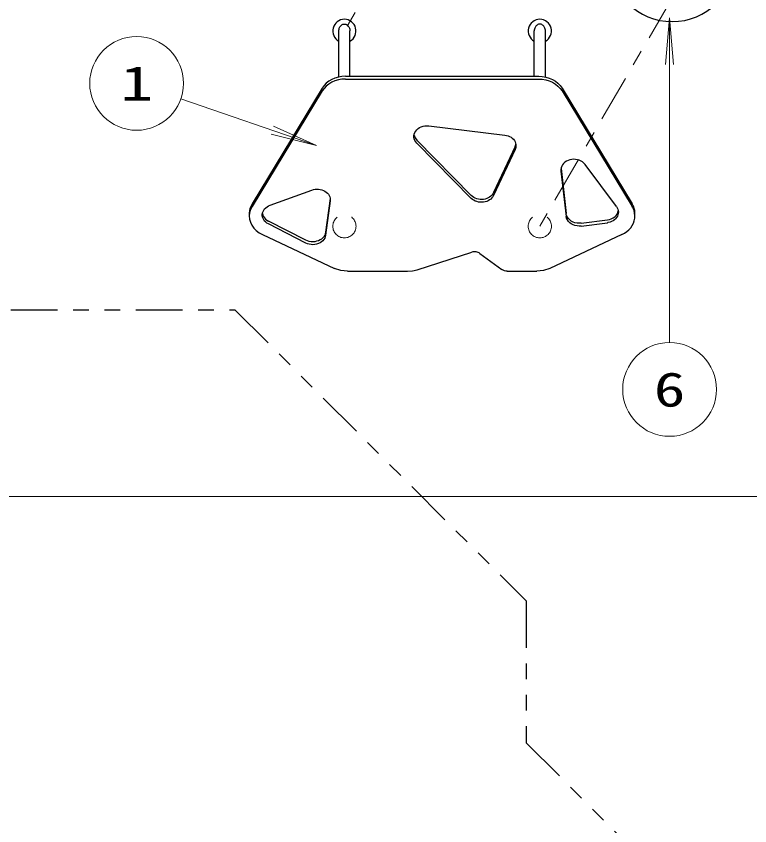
# Model space of a CAD drawing. Units: millimetres on the paper. Extents: x -385 to 0, y -594 to 267.
# Drawn here: x -308.3 to -261.4, y 87.1 to 138.8 of the extents above; entities that cross this region are included whole.
import ezdxf
from ezdxf.enums import TextEntityAlignment as Align

# ---------------------------------------------------------------- set-up
doc = ezdxf.new("R2010")
doc.units = ezdxf.units.MM
doc.linetypes.add('USER2', pattern=[6, 3, -1, 1, -1])
doc.linetypes.add('USER3', pattern=[8, 3, -1, 1, -1, 1, -1])
doc.layers.add('LY_1', color=7, linetype='Continuous', lineweight=25)
doc.styles.add('ＭＳ ゴシック', font='')
doc.styles.get('ＭＳ ゴシック').set_extended_font_data('MS Gothic')

msp = doc.modelspace()

# ---------------------------------------------------------------- linework, layer by layer
at = {"layer": 'LY_1', "linetype": 'USER2', "lineweight": 13}
for p, q in [((-272.576, 163.312), (-287.29, 137.908)), ((-260.288, 150.446), (-274.79, 125.408))]:
    msp.add_line(p, q, dxfattribs=at)
at = {"layer": 'LY_1', "lineweight": 13}
for p, q in [((-266.49, 138.743), (-266.752, 135.754)), ((-266.49, 138.743), (-266.229, 135.754)), ((-266.49, 117.969), (-266.49, 138.743)), ((-297.744, 133.572), (-289.075, 130.581)), ((-289.075, 130.581), (-291.815, 131.803)), ((-289.075, 130.581), (-291.985, 131.308)), ((-246.436, 108.119), (-343.517, 108.119)), ((-246.436, 108.119), (-343.517, 108.119))]:
    msp.add_line(p, q, dxfattribs=at)
at = {"layer": 'LY_1'}
for p, q in [((-287.646, 134.96), (-287.646, 137.908)), ((-286.934, 135.006), (-286.934, 137.908)), ((-275.146, 135.006), (-275.146, 137.908)), ((-274.434, 134.96), (-274.434, 137.908)), ((-287.219, 135.006), (-274.861, 135.006)), ((-287.219, 134.824), (-274.861, 134.824)), ((-288.712, 134.248), (-293.199, 126.849)), ((-273.369, 134.248), (-268.881, 126.849)), ((-288.712, 134.066), (-293.199, 126.667)), ((-273.369, 134.066), (-268.881, 126.667)), ((-281.886, 131.832), (-277.029, 131.244)), ((-279.176, 127.376), (-282.656, 130.909)), ((-279.176, 127.194), (-282.656, 130.728)), ((-276.373, 130.506), (-277.749, 127.561)), ((-276.373, 130.325), (-277.749, 127.379)), ((-273.434, 129.098), (-273.096, 126.215)), ((-269.886, 126.667), (-271.896, 129.365)), ((-273.437, 128.944), (-273.096, 126.034)), ((-292.047, 126.758), (-289.363, 127.727)), ((-288.201, 127.192), (-288.49, 125.021)), ((-288.199, 127.028), (-288.49, 124.84)), ((-293.374, 126.241), (-293.374, 126.06)), ((-268.707, 126.06), (-268.707, 126.241)), ((-289.759, 124.516), (-292.151, 125.735)), ((-289.759, 124.334), (-292.151, 125.554)), ((-272.139, 125.606), (-270.47, 125.818)), ((-272.139, 125.424), (-270.47, 125.637)), ((-292.534, 124.874), (-287.924, 122.717)), ((-269.547, 124.874), (-274.156, 122.717)), ((-282.64, 122.63), (-279.135, 123.747)), ((-278.621, 123.671), (-277.21, 122.641)), ((-287.098, 122.537), (-283.244, 122.537)), ((-276.878, 122.537), (-274.983, 122.537))]:
    msp.add_line(p, q, dxfattribs=at)
at = {"layer": 'LY_1', "linetype": 'USER3'}
msp.add_lwpolyline([(-183.367, 145.111), (-183.367, 207.513), (-205.219, 229.366), (-249.932, 229.366), (-272.426, 206.872), (-316.637, 206.872), (-334.21, 189.298), (-334.21, 137.643), (-316.637, 120.069), (-294.296, 120.069), (-275.662, 101.435), (-275.662, 92.359), (-258.089, 74.786), (-217.063, 74.786), (-199.489, 92.359), (-199.489, 128.988)], close=True, dxfattribs=at)
at = {"layer": 'LY_1'}
for points in [[(-287.646, 137.908), (-287.643, 137.965), (-287.634, 138.021), (-287.619, 138.074), (-287.598, 138.125), (-287.573, 138.173), (-287.542, 138.215), (-287.507, 138.253), (-287.468, 138.284), (-287.426, 138.309), (-287.382, 138.328), (-287.337, 138.339), (-287.29, 138.343), (-287.244, 138.339), (-287.198, 138.328), (-287.154, 138.309), (-287.112, 138.284), (-287.074, 138.253), (-287.039, 138.215), (-287.008, 138.173), (-286.982, 138.125), (-286.961, 138.074), (-286.946, 138.021), (-286.937, 137.965), (-286.934, 137.908)], [(-274.434, 137.908), (-274.437, 137.965), (-274.446, 138.021), (-274.461, 138.074), (-274.482, 138.125), (-274.508, 138.173), (-274.539, 138.215), (-274.574, 138.253), (-274.612, 138.284), (-274.654, 138.309), (-274.698, 138.328), (-274.744, 138.339), (-274.79, 138.343), (-274.837, 138.339), (-274.882, 138.328), (-274.926, 138.309), (-274.968, 138.284), (-275.007, 138.253), (-275.042, 138.215), (-275.073, 138.173), (-275.098, 138.125), (-275.119, 138.074), (-275.134, 138.021), (-275.143, 137.965), (-275.146, 137.908)], [(-287.219, 135.006), (-287.45, 134.993), (-287.676, 134.953), (-287.893, 134.889), (-288.097, 134.801), (-288.285, 134.69), (-288.452, 134.56), (-288.595, 134.411), (-288.712, 134.248)], [(-287.219, 134.824), (-287.45, 134.811), (-287.676, 134.772), (-287.893, 134.708), (-288.097, 134.619), (-288.285, 134.509), (-288.452, 134.378), (-288.595, 134.229), (-288.712, 134.066)], [(-274.861, 135.006), (-274.631, 134.993), (-274.405, 134.953), (-274.187, 134.889), (-273.983, 134.801), (-273.796, 134.69), (-273.629, 134.56), (-273.485, 134.411), (-273.369, 134.248)], [(-274.861, 134.824), (-274.631, 134.811), (-274.405, 134.772), (-274.187, 134.708), (-273.983, 134.619), (-273.796, 134.509), (-273.629, 134.378), (-273.485, 134.229), (-273.369, 134.066)], [(-282.656, 130.728), (-282.727, 130.812), (-282.782, 130.904), (-282.819, 131.001), (-282.839, 131.102), (-282.839, 131.204), (-282.821, 131.305), (-282.785, 131.403), (-282.731, 131.495), (-282.662, 131.58), (-282.577, 131.655), (-282.48, 131.719), (-282.372, 131.77), (-282.256, 131.808), (-282.135, 131.831), (-282.01, 131.839), (-281.886, 131.832)], [(-282.834, 131.247), (-282.773, 131.068), (-282.656, 130.909)], [(-277.029, 131.244), (-276.922, 131.225), (-276.818, 131.194), (-276.72, 131.153), (-276.63, 131.101), (-276.549, 131.04), (-276.478, 130.971), (-276.419, 130.895), (-276.373, 130.813), (-276.341, 130.727), (-276.322, 130.638), (-276.318, 130.548), (-276.329, 130.458), (-276.347, 130.391), (-276.373, 130.325)], [(-276.373, 130.506), (-276.344, 130.582), (-276.325, 130.659)], [(-271.896, 129.365), (-271.969, 129.448), (-272.056, 129.521), (-272.155, 129.582), (-272.264, 129.631), (-272.381, 129.666), (-272.503, 129.686), (-272.627, 129.692), (-272.751, 129.682), (-272.871, 129.657), (-272.986, 129.617), (-273.092, 129.564), (-273.188, 129.499), (-273.27, 129.423), (-273.338, 129.338), (-273.39, 129.245), (-273.424, 129.147), (-273.44, 129.046), (-273.437, 128.944)], [(-289.363, 127.727), (-289.261, 127.758), (-289.155, 127.777), (-289.046, 127.785), (-288.937, 127.781), (-288.83, 127.765), (-288.726, 127.739), (-288.627, 127.701), (-288.535, 127.653), (-288.451, 127.596), (-288.378, 127.53), (-288.315, 127.457), (-288.265, 127.378), (-288.227, 127.294), (-288.204, 127.206), (-288.194, 127.117), (-288.199, 127.028)], [(-277.749, 127.561), (-277.794, 127.479), (-277.853, 127.404), (-277.922, 127.335), (-278.002, 127.274), (-278.092, 127.223), (-278.188, 127.181), (-278.291, 127.15), (-278.397, 127.13), (-278.506, 127.122), (-278.615, 127.126), (-278.722, 127.141), (-278.827, 127.168), (-278.926, 127.205), (-279.018, 127.253), (-279.102, 127.31), (-279.176, 127.376)], [(-277.749, 127.379), (-277.794, 127.298), (-277.853, 127.222), (-277.922, 127.153), (-278.002, 127.093), (-278.092, 127.041), (-278.188, 126.999), (-278.291, 126.968), (-278.397, 126.949), (-278.506, 126.941), (-278.615, 126.944), (-278.722, 126.959), (-278.827, 126.986), (-278.926, 127.023), (-279.018, 127.071), (-279.102, 127.129), (-279.176, 127.194)], [(-293.199, 126.849), (-293.329, 126.553), (-293.374, 126.241)], [(-293.199, 126.667), (-293.294, 126.476), (-293.353, 126.275), (-293.373, 126.069), (-293.356, 125.864), (-293.301, 125.662), (-293.21, 125.47), (-293.084, 125.291), (-292.927, 125.13), (-292.742, 124.99), (-292.534, 124.874)], [(-292.151, 125.554), (-292.242, 125.608), (-292.324, 125.671), (-292.395, 125.744), (-292.453, 125.823), (-292.497, 125.908), (-292.527, 125.997), (-292.542, 126.089), (-292.542, 126.181), (-292.526, 126.273), (-292.496, 126.362), (-292.451, 126.447), (-292.392, 126.526), (-292.321, 126.598), (-292.239, 126.661), (-292.147, 126.715), (-292.047, 126.758)], [(-269.886, 126.667), (-269.834, 126.585), (-269.796, 126.498), (-269.773, 126.408), (-269.764, 126.317), (-269.771, 126.225), (-269.792, 126.134), (-269.829, 126.047), (-269.879, 125.965), (-269.942, 125.889), (-270.018, 125.821), (-270.103, 125.761), (-270.198, 125.712), (-270.3, 125.673), (-270.408, 125.646), (-270.439, 125.641), (-270.47, 125.637)], [(-270.47, 125.818), (-270.34, 125.844), (-270.216, 125.886), (-270.103, 125.943), (-270.002, 126.015), (-269.917, 126.099), (-269.849, 126.193), (-269.8, 126.295), (-269.771, 126.402)], [(-269.547, 124.874), (-269.38, 124.963), (-269.228, 125.068), (-269.092, 125.186), (-268.975, 125.318), (-268.877, 125.459), (-268.8, 125.609), (-268.746, 125.766), (-268.715, 125.927), (-268.707, 126.089), (-268.723, 126.251), (-268.763, 126.411), (-268.825, 126.565), (-268.852, 126.617), (-268.881, 126.667)], [(-268.711, 126.15), (-268.708, 126.286), (-268.721, 126.421), (-268.751, 126.554), (-268.797, 126.684), (-268.836, 126.767), (-268.881, 126.849)], [(-292.536, 126.224), (-292.511, 126.126), (-292.469, 126.032), (-292.41, 125.944), (-292.337, 125.864), (-292.25, 125.794), (-292.151, 125.735)], [(-272.139, 125.606), (-272.274, 125.598), (-272.409, 125.608), (-272.541, 125.636), (-272.665, 125.681), (-272.778, 125.742), (-272.878, 125.817), (-272.962, 125.904), (-273.027, 126.001), (-273.073, 126.106), (-273.096, 126.215)], [(-272.139, 125.424), (-272.274, 125.416), (-272.409, 125.426), (-272.541, 125.454), (-272.665, 125.499), (-272.778, 125.56), (-272.878, 125.635), (-272.962, 125.722), (-273.027, 125.82), (-273.073, 125.924), (-273.096, 126.034)], [(-288.49, 125.021), (-288.512, 124.924), (-288.55, 124.831), (-288.605, 124.743), (-288.674, 124.663), (-288.756, 124.592), (-288.85, 124.531), (-288.954, 124.481), (-289.066, 124.445), (-289.182, 124.422), (-289.302, 124.413), (-289.422, 124.418), (-289.54, 124.437), (-289.653, 124.47), (-289.759, 124.516)], [(-288.49, 124.84), (-288.512, 124.743), (-288.55, 124.65), (-288.605, 124.562), (-288.674, 124.481), (-288.756, 124.41), (-288.85, 124.349), (-288.954, 124.3), (-289.066, 124.263), (-289.182, 124.24), (-289.302, 124.231), (-289.422, 124.236), (-289.54, 124.255), (-289.653, 124.288), (-289.759, 124.334)], [(-278.621, 123.671), (-278.675, 123.706), (-278.735, 123.734), (-278.798, 123.755), (-278.865, 123.769), (-278.933, 123.775), (-279.002, 123.773), (-279.07, 123.764), (-279.135, 123.747)], [(-287.098, 122.537), (-287.525, 122.583), (-287.924, 122.717)], [(-283.244, 122.537), (-282.937, 122.56), (-282.64, 122.63)], [(-276.878, 122.537), (-276.968, 122.544), (-277.056, 122.564), (-277.137, 122.596), (-277.21, 122.641)], [(-274.156, 122.717), (-274.555, 122.583), (-274.983, 122.537)]]:
    msp.add_lwpolyline(points, dxfattribs=at)
at = {"layer": 'LY_1', "lineweight": 13}
for centre in [(-300.58, 134.551), (-266.49, 114.969)]:
    msp.add_circle(centre, 3, dxfattribs=at)
at = {"layer": 'LY_1', "linetype": 'USER3', "lineweight": 13}
for centre in [(-287.29, 125.408), (-274.79, 125.408)]:
    msp.add_circle(centre, 0.743, dxfattribs=at)
at = {"layer": 'LY_1'}
for centre, radius, start, end in [((-266.326, 142.478), 3.977, 180, 0), ((-287.29, 137.908), 0.743, 298.6356, 241.3644), ((-274.79, 137.908), 0.743, 298.6356, 241.3644)]:
    msp.add_arc(centre, radius, start, end, dxfattribs=at)

# ---------------------------------------------------------------- texts
at = {"layer": 'LY_1', "style": 'ＭＳ ゴシック'}
for s, width, p in [('1', 1.4, (-300.58, 134.551)), ('6', 1.35, (-266.49, 114.969))]:
    msp.add_text(s, height=2.199, dxfattribs=dict(at, width=width)).set_placement(p, align=Align.MIDDLE_CENTER)

doc.saveas('drawing.dxf')
